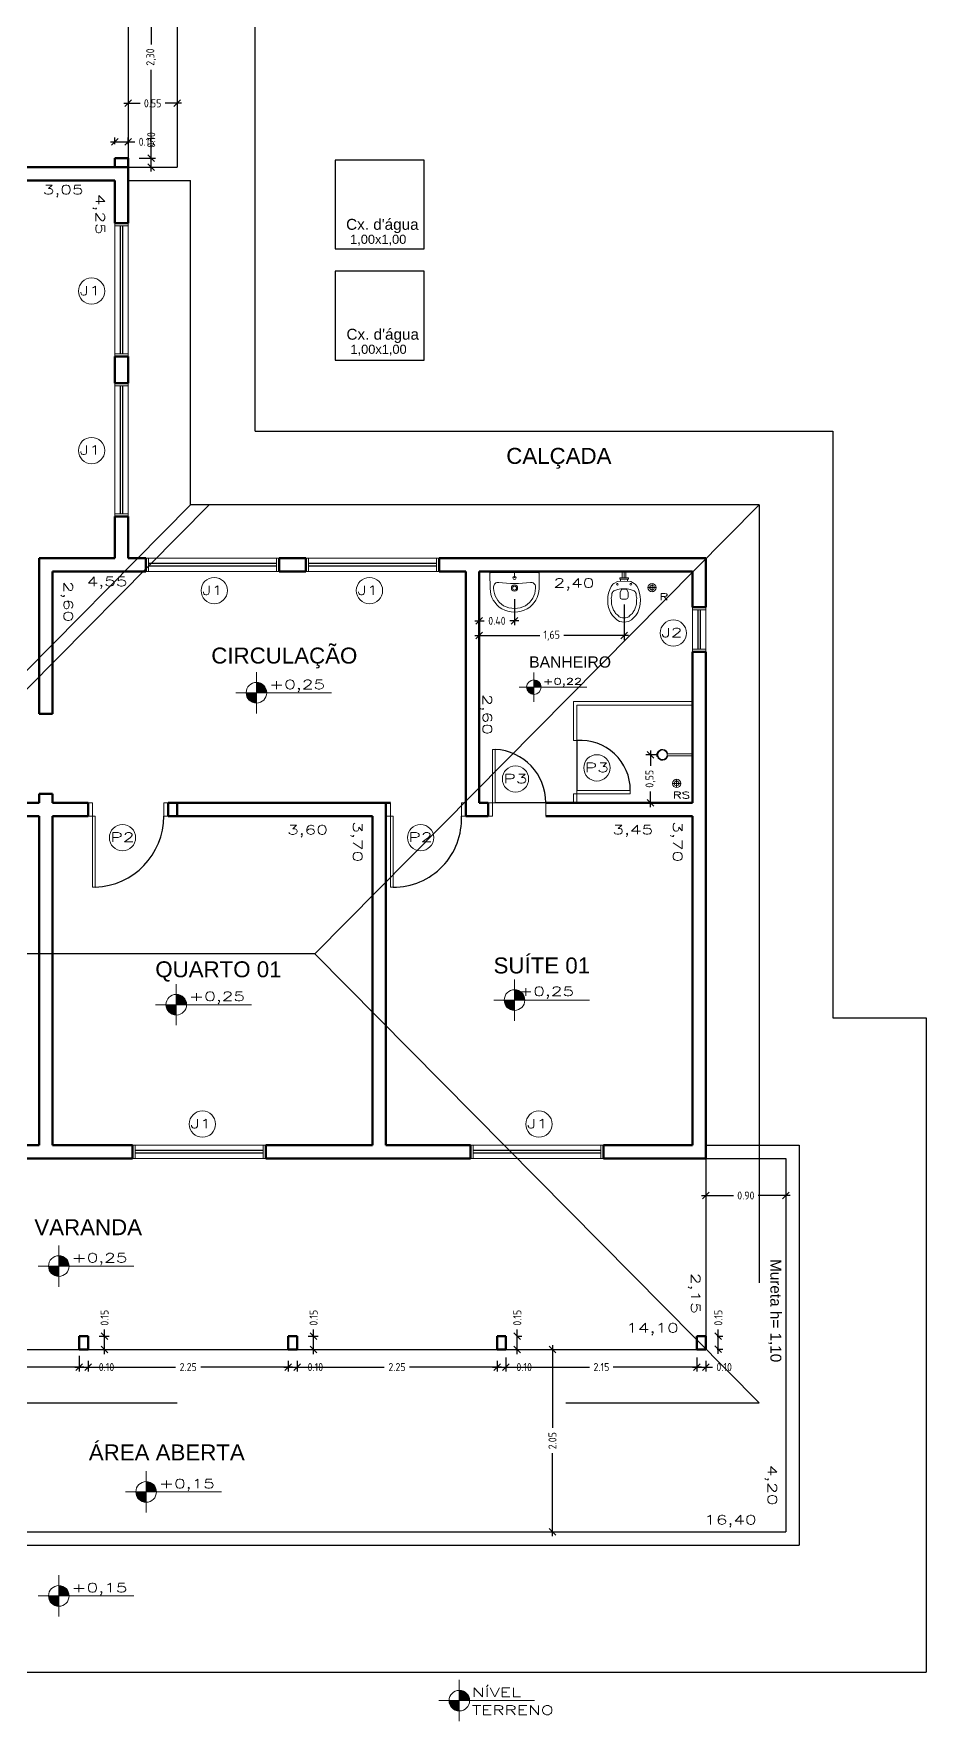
# Model space of a CAD drawing. Extents: x 200.4 to 267.3, y 143.9 to 174.2.
# Drawn here: x 209.99 to 220.03, y 143.9 to 162.88 of the extents above; entities that cross this region are included whole.
import ezdxf

# ---------------------------------------------------------------- set-up
doc = ezdxf.new("R2010")
doc.units = 0
doc.header["$LTSCALE"] = 35
doc.linetypes.add('HIDDEN', pattern=[0.375, 0.25, -0.125])
doc.layers.get('0').update_dxf_attribs({"linetype": 'CONTINUOUS'})
doc.layers.get('Defpoints').update_dxf_attribs({"linetype": 'CONTINUOUS', "lineweight": 5})
for name, color, linetype in [('01', 1, 'CONTINUOUS'), ('AF-Conexões_detalhe', 9, 'CONTINUOUS'), ('ALVENARIA', 6, 'CONTINUOUS'), ('ALVNARIA', 3, 'HIDDEN'), ('PENA3', 4, 'CONTINUOUS')]:
    doc.layers.add(name, color=color, linetype=linetype)
for name, color, linetype, lineweight in [('COTAS', 1, 'CONTINUOUS', 5), ('ESQUADRIAS', 2, 'CONTINUOUS', 18), ('PAREDE', 5, 'CONTINUOUS', 50), ('TEXTO', 2, 'CONTINUOUS', 13)]:
    doc.layers.add(name, color=color, linetype=linetype, lineweight=lineweight)
doc.styles.add('ARQ_COTAS_50', font='romans.shx', dxfattribs={"width": 1.5})
doc.styles.get("Standard").update_dxf_attribs({"font": 'ISOCP'})
doc.dimstyles.new('LAOUTP-50', dxfattribs={"dimscale": 0.5, "dimtxt": 0.18, "dimasz": 0.15, "dimexe": 0.1, "dimexo": 0.25, "dimgap": 0.09, "dimtad": 0, "dimzin": 0, "dimdsep": 46, "dimlunit": 6, "dimtxsty": 'Standard', "dimsah": 1, "dimcen": 0.15, "dimdle": 0.1, "dimclrd": 1, "dimclre": 1, "dimclrt": 2, "dimaunit": 1, "dimadec": 0, "dimazin": 0, "dimtfac": 1, "dimtmove": 0, "dimatfit": 3, "dimfxl": 1, "dimtolj": 1, "dimtzin": 0, "dimarcsym": 0})

# ---------------------------------------------------------------- blocks, each defined once
blk = doc.blocks.new('_Oblique')
at = {"layer": 'COTAS', "color": 0, "lineweight": -2}
blk.add_line((-0.5, -0.5), (0.5, 0.5), dxfattribs=at)
blk = doc.blocks.new('*D151')
at = {"color": 1, "linetype": 'ByBlock'}
for p, q in [((215.396, 156.523), (215.396, 156.23)), ((214.949, 156.28), (215.054, 156.28)), ((214.999, 156.33), (214.999, 156.23)), ((215.446, 156.28), (215.342, 156.28))]:
    blk.add_line(p, q, dxfattribs=at)
at = {"layer": 'Defpoints', "color": 0, "linetype": 'ByBlock'}
for p in [(215.396, 156.648), (214.999, 156.455), (214.999, 156.28)]:
    blk.add_point(p, dxfattribs=at)
at = {"color": 1, "linetype": 'ByBlock', "xscale": 0.075, "yscale": 0.075, "zscale": 0.075, "rotation": 180}
blk.add_blockref('_Oblique', (214.999, 156.28), dxfattribs=at)
at = {"color": 1, "linetype": 'ByBlock', "xscale": 0.075, "yscale": 0.075, "zscale": 0.075}
blk.add_blockref('_Oblique', (215.396, 156.28), dxfattribs=at)
at = {"color": 2, "linetype": 'ByBlock', "insert": (215.198, 156.28), "char_height": 0.09, "attachment_point": 5}
blk.add_mtext('\\A1;0.40', dxfattribs=at)
blk = doc.blocks.new('*D152')
at = {"color": 1, "linetype": 'ByBlock'}
for p, q in [((216.629, 156.463), (216.629, 156.063)), ((214.949, 156.113), (215.679, 156.113)), ((214.999, 156.211), (214.999, 156.063)), ((216.679, 156.113), (215.949, 156.113))]:
    blk.add_line(p, q, dxfattribs=at)
at = {"layer": 'Defpoints', "color": 0, "linetype": 'ByBlock'}
for p in [(216.629, 156.588), (214.999, 156.336), (214.999, 156.113)]:
    blk.add_point(p, dxfattribs=at)
at = {"color": 1, "linetype": 'ByBlock', "xscale": 0.075, "yscale": 0.075, "zscale": 0.075, "rotation": 180}
blk.add_blockref('_Oblique', (214.999, 156.113), dxfattribs=at)
at = {"color": 1, "linetype": 'ByBlock', "xscale": 0.075, "yscale": 0.075, "zscale": 0.075}
blk.add_blockref('_Oblique', (216.629, 156.113), dxfattribs=at)
at = {"color": 2, "linetype": 'ByBlock', "insert": (215.814, 156.113), "char_height": 0.09, "attachment_point": 5}
blk.add_mtext('\\A1;1,65', dxfattribs=at)
blk = doc.blocks.new('*D153')
at = {"color": 1, "linetype": 'ByBlock'}
for p, q in [((216.99, 154.773), (216.875, 154.773)), ((216.925, 154.823), (216.925, 154.647)), ((216.925, 154.183), (216.925, 154.36)), ((216.875, 154.233), (216.875, 154.233))]:
    blk.add_line(p, q, dxfattribs=at)
at = {"layer": 'Defpoints', "color": 0, "linetype": 'ByBlock'}
for p in [(217.115, 154.773), (216.925, 154.233), (217, 154.233)]:
    blk.add_point(p, dxfattribs=at)
at = {"color": 1, "linetype": 'ByBlock', "xscale": 0.075, "yscale": 0.075, "zscale": 0.075}
for p, rotation in [((216.925, 154.773), 90), ((216.925, 154.233), 270)]:
    blk.add_blockref('_Oblique', p, dxfattribs=dict(at, rotation=rotation))
at = {"color": 2, "linetype": 'ByBlock', "insert": (216.925, 154.503), "char_height": 0.09, "attachment_point": 5, "rotation": 90}
blk.add_mtext('\\A1;0,55', dxfattribs=at)
blk = doc.blocks.new('*D155')
at = {"color": 1, "linetype": 'ByBlock'}
for p, q in [((217.549, 150.108), (217.549, 149.766)), ((218.449, 150.108), (218.449, 149.766)), ((217.499, 149.816), (217.859, 149.816)), ((218.499, 149.816), (218.139, 149.816))]:
    blk.add_line(p, q, dxfattribs=at)
at = {"layer": 'Defpoints', "color": 0, "linetype": 'ByBlock'}
for p in [(217.549, 150.233), (218.449, 150.233), (218.449, 149.816)]:
    blk.add_point(p, dxfattribs=at)
at = {"color": 1, "linetype": 'ByBlock', "xscale": 0.075, "yscale": 0.075, "zscale": 0.075, "rotation": 180}
blk.add_blockref('_Oblique', (217.549, 149.816), dxfattribs=at)
at = {"color": 1, "linetype": 'ByBlock', "xscale": 0.075, "yscale": 0.075, "zscale": 0.075}
blk.add_blockref('_Oblique', (218.449, 149.816), dxfattribs=at)
at = {"color": 2, "linetype": 'ByBlock', "insert": (217.999, 149.816), "char_height": 0.09, "attachment_point": 5}
blk.add_mtext('\\A1;0.90', dxfattribs=at)
blk = doc.blocks.new('*D168')
at = {"color": 1, "linetype": 'ByBlock'}
for p, q in [((210.849, 161.668), (211.049, 161.668)), ((210.899, 161.643), (210.899, 161.718)), ((211.049, 161.643), (211.049, 161.718)), ((211.049, 161.668), (211.124, 161.668))]:
    blk.add_line(p, q, dxfattribs=at)
at = {"layer": 'Defpoints', "color": 0, "linetype": 'ByBlock'}
for p in [(211.049, 161.668), (210.899, 161.518), (211.049, 161.518)]:
    blk.add_point(p, dxfattribs=at)
at = {"color": 1, "linetype": 'ByBlock', "xscale": 0.075, "yscale": 0.075, "zscale": 0.075, "rotation": 180}
blk.add_blockref('_Oblique', (210.899, 161.668), dxfattribs=at)
at = {"color": 1, "linetype": 'ByBlock', "xscale": 0.075, "yscale": 0.075, "zscale": 0.075}
blk.add_blockref('_Oblique', (211.049, 161.668), dxfattribs=at)
at = {"color": 2, "linetype": 'ByBlock', "insert": (211.256, 161.668), "char_height": 0.09, "attachment_point": 5}
blk.add_mtext('\\A1;0.15', dxfattribs=at)
blk = doc.blocks.new('*D170')
at = {"color": 1, "linetype": 'ByBlock'}
for p, q in [((211.308, 163.808), (211.308, 162.764)), ((211.183, 163.758), (211.258, 163.758)), ((211.308, 161.433), (211.308, 162.478)), ((211.183, 161.483), (211.258, 161.483))]:
    blk.add_line(p, q, dxfattribs=at)
at = {"layer": 'Defpoints', "color": 0, "linetype": 'ByBlock'}
for p in [(211.308, 163.758), (211.308, 161.483), (211.308, 161.483)]:
    blk.add_point(p, dxfattribs=at)
at = {"color": 1, "linetype": 'ByBlock', "xscale": 0.075, "yscale": 0.075, "zscale": 0.075}
for p, rotation in [((211.308, 163.758), 90), ((211.308, 161.483), 270)]:
    blk.add_blockref('_Oblique', p, dxfattribs=dict(at, rotation=rotation))
at = {"color": 2, "linetype": 'ByBlock', "insert": (211.308, 162.621), "char_height": 0.09, "attachment_point": 5, "rotation": 90}
blk.add_mtext('\\A1;2,30', dxfattribs=at)
blk = doc.blocks.new('*D172')
at = {"color": 1, "linetype": 'ByBlock'}
for p, q in [((211.308, 161.483), (211.308, 161.558)), ((211.174, 161.483), (211.358, 161.483)), ((211.174, 161.383), (211.358, 161.383)), ((211.308, 161.333), (211.308, 161.483))]:
    blk.add_line(p, q, dxfattribs=at)
at = {"layer": 'Defpoints', "color": 0, "linetype": 'ByBlock'}
for p in [(211.049, 161.483), (211.049, 161.383), (211.308, 161.483)]:
    blk.add_point(p, dxfattribs=at)
at = {"color": 1, "linetype": 'ByBlock', "xscale": 0.075, "yscale": 0.075, "zscale": 0.075}
for p, rotation in [((211.308, 161.483), 90), ((211.308, 161.383), 270)]:
    blk.add_blockref('_Oblique', p, dxfattribs=dict(at, rotation=rotation))
at = {"color": 2, "linetype": 'ByBlock', "insert": (211.308, 161.689), "char_height": 0.09, "attachment_point": 5, "rotation": 90}
blk.add_mtext('\\A1;0.10', dxfattribs=at)
blk = doc.blocks.new('*D173')
at = {"color": 1, "linetype": 'ByBlock'}
for p, q in [((210.999, 162.101), (211.183, 162.101)), ((211.049, 162.226), (211.049, 162.151)), ((211.649, 162.101), (211.465, 162.101)), ((211.599, 162.226), (211.599, 162.151))]:
    blk.add_line(p, q, dxfattribs=at)
at = {"layer": 'Defpoints', "color": 0, "linetype": 'ByBlock'}
for p in [(211.049, 162.101), (211.599, 162.101), (211.599, 162.101)]:
    blk.add_point(p, dxfattribs=at)
at = {"color": 1, "linetype": 'ByBlock', "xscale": 0.075, "yscale": 0.075, "zscale": 0.075, "rotation": 180}
blk.add_blockref('_Oblique', (211.049, 162.101), dxfattribs=at)
at = {"color": 1, "linetype": 'ByBlock', "xscale": 0.075, "yscale": 0.075, "zscale": 0.075}
blk.add_blockref('_Oblique', (211.599, 162.101), dxfattribs=at)
at = {"color": 2, "linetype": 'ByBlock', "insert": (211.324, 162.101), "char_height": 0.09, "attachment_point": 5}
blk.add_mtext('\\A1;0.55', dxfattribs=at)
blk = doc.blocks.new('*D184')
at = {"color": 1, "linetype": 'ByBlock'}
for p, q in [((215.698, 148.083), (215.773, 148.083)), ((215.823, 148.133), (215.823, 147.201)), ((215.823, 145.983), (215.823, 146.916)), ((215.698, 146.033), (215.773, 146.033))]:
    blk.add_line(p, q, dxfattribs=at)
at = {"layer": 'Defpoints', "color": 0, "linetype": 'ByBlock'}
for p in [(215.823, 148.083), (215.823, 146.033), (215.823, 146.033)]:
    blk.add_point(p, dxfattribs=at)
at = {"color": 1, "linetype": 'ByBlock', "xscale": 0.075, "yscale": 0.075, "zscale": 0.075}
for p, rotation in [((215.823, 148.083), 90), ((215.823, 146.033), 270)]:
    blk.add_blockref('_Oblique', p, dxfattribs=dict(at, rotation=rotation))
at = {"color": 2, "linetype": 'ByBlock', "insert": (215.823, 147.058), "char_height": 0.09, "attachment_point": 5, "rotation": 90}
blk.add_mtext('\\A1;2.05', dxfattribs=at)
blk = doc.blocks.new('*D185')
at = {"color": 1, "linetype": 'ByBlock'}
for p, q in [((217.399, 147.886), (217.549, 147.886)), ((217.449, 147.958), (217.449, 147.836)), ((217.549, 147.958), (217.549, 147.836)), ((217.549, 147.886), (217.624, 147.886))]:
    blk.add_line(p, q, dxfattribs=at)
at = {"layer": 'Defpoints', "color": 0, "linetype": 'ByBlock'}
for p in [(217.449, 148.083), (217.549, 148.083), (217.549, 147.886)]:
    blk.add_point(p, dxfattribs=at)
at = {"color": 1, "linetype": 'ByBlock', "xscale": 0.075, "yscale": 0.075, "zscale": 0.075, "rotation": 180}
blk.add_blockref('_Oblique', (217.449, 147.886), dxfattribs=at)
at = {"color": 1, "linetype": 'ByBlock', "xscale": 0.075, "yscale": 0.075, "zscale": 0.075}
blk.add_blockref('_Oblique', (217.549, 147.886), dxfattribs=at)
at = {"color": 2, "linetype": 'ByBlock', "insert": (217.755, 147.886), "char_height": 0.09, "attachment_point": 5}
blk.add_mtext('\\A1;0.10', dxfattribs=at)
blk = doc.blocks.new('*D186')
at = {"color": 1, "linetype": 'ByBlock'}
for p, q in [((217.689, 148.233), (217.689, 148.308)), ((217.677, 148.233), (217.739, 148.233)), ((217.677, 148.086), (217.739, 148.086)), ((217.689, 148.036), (217.689, 148.233))]:
    blk.add_line(p, q, dxfattribs=at)
at = {"layer": 'Defpoints', "color": 0, "linetype": 'ByBlock'}
for p in [(217.552, 148.233), (217.552, 148.086), (217.689, 148.233)]:
    blk.add_point(p, dxfattribs=at)
at = {"color": 1, "linetype": 'ByBlock', "xscale": 0.075, "yscale": 0.075, "zscale": 0.075}
for p, rotation in [((217.689, 148.233), 90), ((217.689, 148.086), 270)]:
    blk.add_blockref('_Oblique', p, dxfattribs=dict(at, rotation=rotation))
at = {"color": 2, "linetype": 'ByBlock', "insert": (217.689, 148.441), "char_height": 0.09, "attachment_point": 5, "rotation": 90}
blk.add_mtext('\\A1;0.15', dxfattribs=at)
blk = doc.blocks.new('*D187')
at = {"color": 1, "linetype": 'ByBlock'}
for p, q in [((215.149, 147.886), (215.299, 147.886)), ((215.199, 147.958), (215.199, 147.836)), ((215.299, 147.958), (215.299, 147.836)), ((215.299, 147.886), (215.374, 147.886))]:
    blk.add_line(p, q, dxfattribs=at)
at = {"layer": 'Defpoints', "color": 0, "linetype": 'ByBlock'}
for p in [(215.199, 148.083), (215.299, 148.083), (215.299, 147.886)]:
    blk.add_point(p, dxfattribs=at)
at = {"color": 1, "linetype": 'ByBlock', "xscale": 0.075, "yscale": 0.075, "zscale": 0.075, "rotation": 180}
blk.add_blockref('_Oblique', (215.199, 147.886), dxfattribs=at)
at = {"color": 1, "linetype": 'ByBlock', "xscale": 0.075, "yscale": 0.075, "zscale": 0.075}
blk.add_blockref('_Oblique', (215.299, 147.886), dxfattribs=at)
at = {"color": 2, "linetype": 'ByBlock', "insert": (215.505, 147.886), "char_height": 0.09, "attachment_point": 5}
blk.add_mtext('\\A1;0.10', dxfattribs=at)
blk = doc.blocks.new('*D188')
at = {"color": 1, "linetype": 'ByBlock'}
for p, q in [((212.899, 147.886), (213.931, 147.886)), ((212.949, 147.958), (212.949, 147.836)), ((215.249, 147.886), (214.216, 147.886)), ((215.199, 147.958), (215.199, 147.836))]:
    blk.add_line(p, q, dxfattribs=at)
at = {"layer": 'Defpoints', "color": 0, "linetype": 'ByBlock'}
for p in [(212.949, 148.083), (215.199, 148.083), (212.949, 147.886)]:
    blk.add_point(p, dxfattribs=at)
at = {"color": 1, "linetype": 'ByBlock', "xscale": 0.075, "yscale": 0.075, "zscale": 0.075, "rotation": 180}
blk.add_blockref('_Oblique', (212.949, 147.886), dxfattribs=at)
at = {"color": 1, "linetype": 'ByBlock', "xscale": 0.075, "yscale": 0.075, "zscale": 0.075}
blk.add_blockref('_Oblique', (215.199, 147.886), dxfattribs=at)
at = {"color": 2, "linetype": 'ByBlock', "insert": (214.074, 147.886), "char_height": 0.09, "attachment_point": 5}
blk.add_mtext('\\A1;2.25', dxfattribs=at)
blk = doc.blocks.new('*D189')
at = {"color": 1, "linetype": 'ByBlock'}
for p, q in [((212.799, 147.886), (212.949, 147.886)), ((212.849, 147.958), (212.849, 147.836)), ((212.949, 147.958), (212.949, 147.836)), ((212.949, 147.886), (213.024, 147.886))]:
    blk.add_line(p, q, dxfattribs=at)
at = {"layer": 'Defpoints', "color": 0, "linetype": 'ByBlock'}
for p in [(212.849, 148.083), (212.949, 148.083), (212.949, 147.886)]:
    blk.add_point(p, dxfattribs=at)
at = {"color": 1, "linetype": 'ByBlock', "xscale": 0.075, "yscale": 0.075, "zscale": 0.075, "rotation": 180}
blk.add_blockref('_Oblique', (212.849, 147.886), dxfattribs=at)
at = {"color": 1, "linetype": 'ByBlock', "xscale": 0.075, "yscale": 0.075, "zscale": 0.075}
blk.add_blockref('_Oblique', (212.949, 147.886), dxfattribs=at)
at = {"color": 2, "linetype": 'ByBlock', "insert": (213.155, 147.886), "char_height": 0.09, "attachment_point": 5}
blk.add_mtext('\\A1;0.10', dxfattribs=at)
blk = doc.blocks.new('*D190')
at = {"color": 1, "linetype": 'ByBlock'}
for p, q in [((213.135, 148.233), (213.135, 148.308)), ((213.074, 148.233), (213.185, 148.233)), ((213.074, 148.083), (213.185, 148.083)), ((213.135, 148.033), (213.135, 148.233))]:
    blk.add_line(p, q, dxfattribs=at)
at = {"layer": 'Defpoints', "color": 0, "linetype": 'ByBlock'}
for p in [(212.949, 148.233), (212.949, 148.083), (213.135, 148.233)]:
    blk.add_point(p, dxfattribs=at)
at = {"color": 1, "linetype": 'ByBlock', "xscale": 0.075, "yscale": 0.075, "zscale": 0.075}
for p, rotation in [((213.135, 148.233), 90), ((213.135, 148.083), 270)]:
    blk.add_blockref('_Oblique', p, dxfattribs=dict(at, rotation=rotation))
at = {"color": 2, "linetype": 'ByBlock', "insert": (213.135, 148.441), "char_height": 0.09, "attachment_point": 5, "rotation": 90}
blk.add_mtext('\\A1;0.15', dxfattribs=at)
blk = doc.blocks.new('*D191')
at = {"color": 1, "linetype": 'ByBlock'}
for p, q in [((210.783, 148.233), (210.783, 148.308)), ((210.724, 148.233), (210.833, 148.233)), ((210.724, 148.083), (210.833, 148.083)), ((210.783, 148.033), (210.783, 148.233))]:
    blk.add_line(p, q, dxfattribs=at)
at = {"layer": 'Defpoints', "color": 0, "linetype": 'ByBlock'}
for p in [(210.599, 148.233), (210.599, 148.083), (210.783, 148.233)]:
    blk.add_point(p, dxfattribs=at)
at = {"color": 1, "linetype": 'ByBlock', "xscale": 0.075, "yscale": 0.075, "zscale": 0.075}
for p, rotation in [((210.783, 148.233), 90), ((210.783, 148.083), 270)]:
    blk.add_blockref('_Oblique', p, dxfattribs=dict(at, rotation=rotation))
at = {"color": 2, "linetype": 'ByBlock', "insert": (210.783, 148.441), "char_height": 0.09, "attachment_point": 5, "rotation": 90}
blk.add_mtext('\\A1;0.15', dxfattribs=at)
blk = doc.blocks.new('*D192')
at = {"color": 1, "linetype": 'ByBlock'}
for p, q in [((210.449, 147.886), (210.599, 147.886)), ((210.499, 147.958), (210.499, 147.836)), ((210.599, 147.958), (210.599, 147.836)), ((210.599, 147.886), (210.674, 147.886))]:
    blk.add_line(p, q, dxfattribs=at)
at = {"layer": 'Defpoints', "color": 0, "linetype": 'ByBlock'}
for p in [(210.499, 148.083), (210.599, 148.083), (210.599, 147.886)]:
    blk.add_point(p, dxfattribs=at)
at = {"color": 1, "linetype": 'ByBlock', "xscale": 0.075, "yscale": 0.075, "zscale": 0.075, "rotation": 180}
blk.add_blockref('_Oblique', (210.499, 147.886), dxfattribs=at)
at = {"color": 1, "linetype": 'ByBlock', "xscale": 0.075, "yscale": 0.075, "zscale": 0.075}
blk.add_blockref('_Oblique', (210.599, 147.886), dxfattribs=at)
at = {"color": 2, "linetype": 'ByBlock', "insert": (210.805, 147.886), "char_height": 0.09, "attachment_point": 5}
blk.add_mtext('\\A1;0.10', dxfattribs=at)
blk = doc.blocks.new('*D193')
at = {"color": 1, "linetype": 'ByBlock'}
for p, q in [((208.199, 147.886), (209.231, 147.886)), ((208.249, 147.995), (208.249, 147.936)), ((210.549, 147.886), (209.516, 147.886)), ((210.499, 148.011), (210.499, 147.936))]:
    blk.add_line(p, q, dxfattribs=at)
at = {"layer": 'Defpoints', "color": 0, "linetype": 'ByBlock'}
for p in [(208.249, 147.87), (210.499, 147.886), (210.499, 147.886)]:
    blk.add_point(p, dxfattribs=at)
at = {"color": 1, "linetype": 'ByBlock', "xscale": 0.075, "yscale": 0.075, "zscale": 0.075, "rotation": 180}
blk.add_blockref('_Oblique', (208.249, 147.886), dxfattribs=at)
at = {"color": 1, "linetype": 'ByBlock', "xscale": 0.075, "yscale": 0.075, "zscale": 0.075}
blk.add_blockref('_Oblique', (210.499, 147.886), dxfattribs=at)
at = {"color": 2, "linetype": 'ByBlock', "insert": (209.374, 147.886), "char_height": 0.09, "attachment_point": 5}
blk.add_mtext('\\A1;2.25', dxfattribs=at)
blk = doc.blocks.new('*D196')
at = {"color": 1, "linetype": 'ByBlock'}
for p, q in [((210.549, 147.886), (211.581, 147.886)), ((210.599, 147.958), (210.599, 147.836)), ((212.899, 147.886), (211.866, 147.886)), ((212.849, 147.958), (212.849, 147.836))]:
    blk.add_line(p, q, dxfattribs=at)
at = {"layer": 'Defpoints', "color": 0, "linetype": 'ByBlock'}
for p in [(210.599, 148.083), (212.849, 148.083), (210.599, 147.886)]:
    blk.add_point(p, dxfattribs=at)
at = {"color": 1, "linetype": 'ByBlock', "xscale": 0.075, "yscale": 0.075, "zscale": 0.075, "rotation": 180}
blk.add_blockref('_Oblique', (210.599, 147.886), dxfattribs=at)
at = {"color": 1, "linetype": 'ByBlock', "xscale": 0.075, "yscale": 0.075, "zscale": 0.075}
blk.add_blockref('_Oblique', (212.849, 147.886), dxfattribs=at)
at = {"color": 2, "linetype": 'ByBlock', "insert": (211.724, 147.886), "char_height": 0.09, "attachment_point": 5}
blk.add_mtext('\\A1;2.25', dxfattribs=at)
blk = doc.blocks.new('*D203')
at = {"color": 1, "linetype": 'ByBlock'}
for p, q in [((215.249, 147.886), (216.24, 147.886)), ((215.299, 147.995), (215.299, 147.936)), ((217.499, 147.886), (216.507, 147.886)), ((217.449, 147.995), (217.449, 147.936))]:
    blk.add_line(p, q, dxfattribs=at)
at = {"layer": 'Defpoints', "color": 0, "linetype": 'ByBlock'}
for p in [(215.299, 147.87), (217.449, 147.886), (217.449, 147.87)]:
    blk.add_point(p, dxfattribs=at)
at = {"color": 1, "linetype": 'ByBlock', "xscale": 0.075, "yscale": 0.075, "zscale": 0.075, "rotation": 180}
blk.add_blockref('_Oblique', (215.299, 147.886), dxfattribs=at)
at = {"color": 1, "linetype": 'ByBlock', "xscale": 0.075, "yscale": 0.075, "zscale": 0.075}
blk.add_blockref('_Oblique', (217.449, 147.886), dxfattribs=at)
at = {"color": 2, "linetype": 'ByBlock', "insert": (216.374, 147.886), "char_height": 0.09, "attachment_point": 5}
blk.add_mtext('\\A1;2.15', dxfattribs=at)
blk = doc.blocks.new('*D204')
at = {"color": 1, "linetype": 'ByBlock'}
for p, q in [((215.427, 148.233), (215.427, 148.308)), ((215.424, 148.233), (215.477, 148.233)), ((215.424, 148.083), (215.477, 148.083)), ((215.427, 148.033), (215.427, 148.233))]:
    blk.add_line(p, q, dxfattribs=at)
at = {"layer": 'Defpoints', "color": 0, "linetype": 'ByBlock'}
for p in [(215.299, 148.233), (215.299, 148.083), (215.427, 148.233)]:
    blk.add_point(p, dxfattribs=at)
at = {"color": 1, "linetype": 'ByBlock', "xscale": 0.075, "yscale": 0.075, "zscale": 0.075}
for p, rotation in [((215.427, 148.233), 90), ((215.427, 148.083), 270)]:
    blk.add_blockref('_Oblique', p, dxfattribs=dict(at, rotation=rotation))
at = {"color": 2, "linetype": 'ByBlock', "insert": (215.427, 148.441), "char_height": 0.09, "attachment_point": 5, "rotation": 90}
blk.add_mtext('\\A1;0.15', dxfattribs=at)

msp = doc.modelspace()

# ---------------------------------------------------------------- hatches: boundary and pattern name
at = {"layer": 'TEXTO', "lineweight": -2}
h = msp.add_hatch(color=256, dxfattribs=at)
h.paths.add_polyline_path([(212.492, 155.587), (212.492, 155.471), (212.608, 155.471, 0.414214)])
h.paths.add_polyline_path([(212.492, 155.471), (212.376, 155.471, 0.414214), (212.492, 155.355)])
h = msp.add_hatch(color=256, dxfattribs=at)
h.paths.add_polyline_path([(215.614, 155.615), (215.614, 155.534), (215.695, 155.534, 0.414214)])
h.paths.add_polyline_path([(215.614, 155.534), (215.532, 155.534, 0.414214), (215.614, 155.452)])
h = msp.add_hatch(color=256, dxfattribs=at)
h.paths.add_polyline_path([(211.59, 152.078), (211.59, 151.962), (211.706, 151.962, 0.414214)])
h.paths.add_polyline_path([(211.59, 151.962), (211.474, 151.962, 0.414214), (211.59, 151.846)])
h = msp.add_hatch(color=256, dxfattribs=at)
h.paths.add_polyline_path([(215.396, 152.13), (215.396, 152.014), (215.512, 152.014, 0.414214)])
h.paths.add_polyline_path([(215.396, 152.014), (215.28, 152.014, 0.414214), (215.396, 151.898)])
h = msp.add_hatch(color=256, dxfattribs=at)
h.paths.add_polyline_path([(210.268, 149.138), (210.268, 149.022), (210.384, 149.022, 0.414214)])
h.paths.add_polyline_path([(210.268, 149.022), (210.152, 149.022, 0.414214), (210.268, 148.906)])
h = msp.add_hatch(color=256, dxfattribs=at)
h.paths.add_polyline_path([(211.251, 146.598), (211.251, 146.482), (211.368, 146.482, 0.414214)])
h.paths.add_polyline_path([(211.251, 146.482), (211.135, 146.482, 0.414214), (211.251, 146.366)])
h = msp.add_hatch(color=256, dxfattribs=at)
h.paths.add_polyline_path([(210.268, 145.428), (210.268, 145.312), (210.384, 145.312, 0.414214)])
h.paths.add_polyline_path([(210.268, 145.312), (210.152, 145.312, 0.414214), (210.268, 145.195)])
h = msp.add_hatch(color=256, dxfattribs=at)
h.paths.add_polyline_path([(214.775, 144.251), (214.775, 144.134), (214.891, 144.134, 0.414214)])
h.paths.add_polyline_path([(214.775, 144.134), (214.659, 144.134, 0.414214), (214.775, 144.018)])

# ---------------------------------------------------------------- linework, layer by layer
at = {"layer": '01'}
for p, q in [((210.959, 160.723), (210.959, 159.283)), ((210.989, 159.283), (210.989, 160.723)), ((210.959, 158.923), (210.959, 157.483)), ((210.989, 157.483), (210.989, 158.923)), ((212.719, 156.923), (211.279, 156.923)), ((212.719, 156.893), (211.279, 156.893)), ((214.519, 156.923), (213.079, 156.923)), ((214.519, 156.893), (213.079, 156.893)), ((216.099, 154.933), (216.099, 154.373)), ((215.749, 154.233), (215.179, 154.233)), ((212.569, 150.323), (211.129, 150.323)), ((212.569, 150.293), (211.129, 150.293)), ((216.369, 150.323), (214.929, 150.323)), ((216.369, 150.293), (214.929, 150.293))]:
    msp.add_line(p, q, dxfattribs=at)
for centre, radius, start, end in [((216.139, 154.375), 0.56, 359.8536, 94.0962), ((215.149, 154.234), 0.6, 359.9283, 87.1341), ((210.649, 154.083), 0.8, 272.1491, 0.0403), ((214.03, 154.053), 0.77, 270, 2.2446)]:
    msp.add_arc(centre, radius, start, end, dxfattribs=at)
at = {"layer": 'AF-Conexões_detalhe'}
for p, q in [((212.479, 158.413), (212.479, 172.663)), ((212.479, 158.413), (218.979, 158.413)), ((218.979, 158.413), (218.979, 151.813)), ((211.749, 157.583), (207.294, 153.083)), ((211.96, 157.583), (207.4, 152.978)), ((218.979, 151.813), (220.029, 151.813)), ((220.029, 151.813), (220.029, 144.453)), ((200.469, 144.453), (220.029, 144.453))]:
    msp.add_line(p, q, dxfattribs=at)
at = {"layer": 'ALVENARIA', "color": 6}
for p, q in [((211.599, 171.083), (211.599, 161.383)), ((217.549, 150.383), (218.599, 150.383)), ((218.599, 150.383), (218.599, 145.883)), ((217.549, 150.233), (218.449, 150.233)), ((218.449, 150.233), (218.449, 146.033)), ((205.549, 146.033), (218.449, 146.033)), ((205.549, 145.883), (218.599, 145.883))]:
    msp.add_line(p, q, dxfattribs=at)
at = {"layer": 'ALVENARIA'}
for p, q in [((211.049, 161.383), (211.599, 161.383)), ((211.049, 161.233), (211.749, 161.233))]:
    msp.add_line(p, q, dxfattribs=at)
at = {"layer": 'ALVNARIA', "linetype": 'HIDDEN'}
for p, q in [((211.749, 171.833), (211.749, 161.233)), ((213.379, 161.463), (213.379, 160.463)), ((214.379, 161.463), (213.379, 161.463)), ((214.379, 160.463), (214.379, 161.463)), ((211.749, 157.583), (211.749, 161.233)), ((213.379, 160.463), (214.379, 160.463)), ((214.379, 160.213), (213.379, 160.213)), ((213.379, 160.213), (213.379, 159.213)), ((214.379, 159.213), (214.379, 160.213)), ((213.379, 159.213), (214.379, 159.213)), ((218.149, 157.583), (211.749, 157.583)), ((218.149, 157.583), (213.149, 152.533)), ((218.149, 157.583), (218.149, 147.483)), ((217.459, 156.403), (217.459, 155.963)), ((217.489, 155.963), (217.489, 156.403)), ((213.149, 152.533), (207.849, 152.533)), ((213.149, 152.533), (218.149, 147.483)), ((202.849, 147.483), (218.149, 147.483))]:
    msp.add_line(p, q, dxfattribs=at)
at = {"layer": 'ESQUADRIAS'}
for p, q in [((210.899, 160.753), (210.899, 159.253)), ((211.049, 160.723), (210.899, 160.723)), ((211.049, 159.253), (211.049, 160.753)), ((211.049, 159.283), (210.899, 159.283)), ((210.899, 158.953), (210.899, 157.453)), ((211.049, 158.923), (210.899, 158.923)), ((211.049, 157.453), (211.049, 158.953)), ((211.049, 157.483), (210.899, 157.483)), ((212.749, 156.983), (211.249, 156.983)), ((211.279, 156.983), (211.279, 156.833)), ((212.719, 156.833), (212.719, 156.983)), ((214.549, 156.983), (213.049, 156.983)), ((213.079, 156.983), (213.079, 156.833)), ((214.519, 156.833), (214.519, 156.983)), ((212.749, 156.833), (211.249, 156.833)), ((214.549, 156.833), (213.049, 156.833)), ((215.119, 156.814), (215.121, 156.645)), ((215.127, 156.822), (215.666, 156.822)), ((215.396, 156.762), (215.396, 156.822)), ((215.674, 156.814), (215.672, 156.645)), ((216.609, 156.763), (216.609, 156.833)), ((216.629, 156.763), (216.629, 156.833)), ((216.649, 156.763), (216.649, 156.833)), ((215.161, 156.663), (215.161, 156.646)), ((215.632, 156.663), (215.632, 156.646)), ((216.454, 156.592), (216.467, 156.632)), ((216.467, 156.632), (216.482, 156.665)), ((216.482, 156.665), (216.504, 156.692)), ((216.504, 156.692), (216.514, 156.701)), ((216.514, 156.701), (216.553, 156.722)), ((216.553, 156.722), (216.629, 156.727)), ((216.581, 156.763), (216.581, 156.748)), ((216.677, 156.763), (216.581, 156.763)), ((216.581, 156.748), (216.59, 156.748)), ((216.584, 156.602), (216.602, 156.635)), ((216.584, 156.602), (216.584, 156.545)), ((216.59, 156.748), (216.59, 156.725)), ((216.668, 156.748), (216.59, 156.748)), ((216.602, 156.635), (216.656, 156.635)), ((216.705, 156.722), (216.629, 156.727)), ((216.629, 156.727), (216.629, 156.727)), ((216.629, 156.727), (216.629, 156.727)), ((216.656, 156.635), (216.674, 156.602)), ((216.668, 156.725), (216.668, 156.748)), ((216.668, 156.748), (216.677, 156.748)), ((216.674, 156.602), (216.674, 156.545)), ((216.677, 156.748), (216.677, 156.763)), ((216.744, 156.701), (216.705, 156.722)), ((216.754, 156.692), (216.744, 156.701)), ((216.775, 156.665), (216.754, 156.692)), ((216.791, 156.632), (216.775, 156.665)), ((216.804, 156.592), (216.791, 156.632)), ((216.896, 156.653), (216.99, 156.653)), ((216.943, 156.699), (216.943, 156.606)), ((216.445, 156.516), (216.447, 156.553)), ((216.447, 156.469), (216.445, 156.516)), ((216.447, 156.553), (216.454, 156.592)), ((216.455, 156.429), (216.447, 156.469)), ((216.475, 156.375), (216.455, 156.429)), ((216.654, 156.525), (216.604, 156.525)), ((216.783, 156.375), (216.803, 156.429)), ((216.803, 156.429), (216.81, 156.469)), ((216.811, 156.553), (216.804, 156.592)), ((216.81, 156.469), (216.813, 156.516)), ((216.813, 156.516), (216.811, 156.553)), ((217.399, 156.433), (217.399, 155.933)), ((217.549, 155.933), (217.549, 156.433)), ((216.498, 156.338), (216.475, 156.375)), ((216.546, 156.29), (216.498, 156.338)), ((216.578, 156.272), (216.546, 156.29)), ((216.629, 156.263), (216.578, 156.272)), ((216.637, 156.313), (216.619, 156.313)), ((216.629, 156.263), (216.68, 156.272)), ((216.68, 156.272), (216.712, 156.29)), ((216.712, 156.29), (216.76, 156.338)), ((216.76, 156.338), (216.783, 156.375)), ((217.399, 156.403), (217.549, 156.403)), ((217.399, 155.963), (217.549, 155.963)), ((217.399, 155.373), (216.059, 155.373)), ((216.059, 155.373), (216.059, 154.933)), ((217.399, 155.333), (216.099, 155.333)), ((216.099, 155.333), (216.099, 154.933)), ((216.099, 154.933), (216.059, 154.933)), ((215.149, 154.833), (215.179, 154.833)), ((215.149, 154.233), (215.149, 154.833)), ((215.179, 154.833), (215.179, 154.233)), ((216.994, 154.773), (217, 154.773)), ((216.994, 154.773), (217, 154.773)), ((217.003, 154.791), (216.997, 154.793)), ((216.997, 154.753), (217.003, 154.755)), ((217.121, 154.783), (217.399, 154.783)), ((217.121, 154.763), (217.399, 154.763)), ((217.399, 154.783), (217.399, 154.763)), ((216.099, 154.333), (216.059, 154.333)), ((216.059, 154.333), (216.059, 154.233)), ((216.699, 154.373), (216.099, 154.373)), ((216.099, 154.373), (216.099, 154.333)), ((216.099, 154.333), (216.099, 154.233)), ((216.099, 154.333), (216.699, 154.333)), ((216.699, 154.333), (216.699, 154.373)), ((217.173, 154.451), (217.266, 154.451)), ((217.22, 154.497), (217.22, 154.404)), ((210.649, 154.233), (210.599, 154.233)), ((210.649, 154.233), (210.649, 154.083)), ((211.449, 154.233), (211.449, 154.083)), ((211.499, 154.233), (211.449, 154.233)), ((213.999, 154.233), (213.949, 154.233)), ((213.999, 154.083), (213.999, 154.233)), ((214.799, 154.083), (214.799, 154.233)), ((214.849, 154.233), (214.799, 154.233)), ((215.149, 154.233), (215.099, 154.233)), ((215.179, 154.233), (215.149, 154.233)), ((215.149, 154.233), (215.149, 154.083)), ((215.799, 154.233), (215.749, 154.233)), ((215.749, 154.233), (215.749, 154.083)), ((210.649, 154.083), (210.599, 154.083)), ((210.679, 154.083), (210.649, 154.083)), ((210.649, 154.083), (210.649, 153.283)), ((210.679, 153.283), (210.679, 154.083)), ((211.499, 154.083), (211.449, 154.083)), ((213.949, 154.083), (213.999, 154.083)), ((214.029, 154.083), (213.999, 154.083)), ((213.999, 154.083), (213.999, 153.283)), ((214.029, 153.283), (214.029, 154.083)), ((214.849, 154.083), (214.799, 154.083)), ((215.149, 154.083), (215.099, 154.083)), ((215.799, 154.083), (215.749, 154.083)), ((210.649, 153.283), (210.679, 153.283)), ((213.999, 153.283), (214.029, 153.283)), ((212.599, 150.383), (211.099, 150.383)), ((211.129, 150.383), (211.129, 150.233)), ((212.569, 150.233), (212.569, 150.383)), ((216.399, 150.383), (214.899, 150.383)), ((214.929, 150.383), (214.929, 150.233)), ((216.369, 150.233), (216.369, 150.383)), ((212.599, 150.233), (211.099, 150.233)), ((216.399, 150.233), (214.899, 150.233))]:
    msp.add_line(p, q, dxfattribs=at)
for points in [[(216.627, 156.641, -0.041285), (216.591, 156.64, -0.045356), (216.558, 156.633, -0.033191), (216.512, 156.616, -0.120175), (216.501, 156.608, -0.118011), (216.491, 156.587, -0.050668), (216.485, 156.533, -0.012742), (216.486, 156.493, -0.021668), (216.488, 156.469, -0.039787), (216.494, 156.442, -0.025573), (216.509, 156.401, -0.081205), (216.532, 156.364, -0.062644), (216.575, 156.326, -0.081597), (216.593, 156.317, -0.049616), (216.626, 156.312)], [(216.629, 156.641, 0.041285), (216.665, 156.64, 0.045356), (216.698, 156.633, 0.033191), (216.744, 156.616, 0.120175), (216.755, 156.608, 0.118011), (216.765, 156.587, 0.050668), (216.771, 156.533, 0.012742), (216.77, 156.493, 0.021668), (216.768, 156.469, 0.039787), (216.762, 156.442, 0.025573), (216.747, 156.401, 0.081205), (216.724, 156.364, 0.062644), (216.681, 156.326, 0.081597), (216.663, 156.317, 0.049616), (216.63, 156.312)]]:
    msp.add_lwpolyline(points, format="xyb", dxfattribs=at)
for centre, radius in [((215.396, 156.648), 0.035), ((215.396, 156.648), 0.0225), ((215.396, 156.762), 0.0175), ((216.553, 156.691), 0.0101), ((216.705, 156.691), 0.0101), ((216.943, 156.653), 0.0466), ((216.943, 156.653), 0.0266), ((217.061, 154.773), 0.0541), ((217.22, 154.451), 0.0466), ((217.22, 154.451), 0.0266)]:
    msp.add_circle(centre, radius, dxfattribs=at)
for centre, radius, start, end in [((215.127, 156.814), 0.008, 90, 180.6474), ((215.666, 156.814), 0.008, 359.3526, 90), ((215.396, 156.65), 0.275, 181.0257, 238.6785), ((215.211, 156.663), 0.05, 81.9786, 180.6474), ((215.396, 156.65), 0.235, 181.0257, 238.6785), ((215.396, 157.981), 1.281, 261.9786, 278.0214), ((215.397, 156.65), 0.235, 301.3215, 358.9743), ((215.397, 156.65), 0.275, 301.3215, 358.9743), ((215.582, 156.663), 0.05, 359.3526, 98.0214), ((215.396, 156.683), 0.304, 241.8336, 298.1664), ((215.396, 156.683), 0.264, 241.8336, 298.1664), ((216.604, 156.545), 0.02, 180.0369, 270), ((216.654, 156.545), 0.02, 270, 359.9631), ((216.958, 154.789), 0.0388, 336.6467, 5.2895), ((216.958, 154.758), 0.0388, 353.9787, 23.3533), ((216.997, 154.792), 0.000485, 73.0092, 185.2895), ((216.997, 154.754), 0.000485, 173.9787, 287.388), ((217.061, 154.773), 0.0608, 163.0092, 197.388), ((217.061, 154.773), 0.0608, 9.4687, 163.0092), ((217.061, 154.773), 0.0608, 197.388, 350.5313)]:
    msp.add_arc(centre, radius, start, end, dxfattribs=at)
at = {"layer": 'PAREDE'}
for p, q in [((209.529, 161.383), (211.049, 161.383)), ((210.899, 161.383), (210.899, 161.483)), ((210.899, 161.483), (211.049, 161.483)), ((211.049, 161.383), (210.899, 161.383)), ((211.049, 161.483), (211.049, 161.383)), ((211.049, 160.753), (211.049, 161.383)), ((209.529, 161.233), (210.899, 161.233)), ((210.899, 160.753), (210.899, 161.233)), ((210.899, 160.753), (211.049, 160.753)), ((210.899, 159.253), (211.049, 159.253)), ((210.899, 159.253), (210.899, 158.953)), ((210.899, 159.253), (211.049, 159.253)), ((211.049, 159.253), (211.049, 158.953)), ((210.899, 158.953), (211.049, 158.953)), ((210.899, 156.983), (210.899, 157.453)), ((210.899, 157.453), (211.049, 157.453)), ((210.899, 157.453), (211.049, 157.453)), ((211.049, 156.983), (211.049, 157.453)), ((210.049, 156.983), (210.899, 156.983)), ((210.049, 156.983), (210.049, 155.233)), ((211.049, 156.983), (211.249, 156.983)), ((211.249, 156.983), (211.249, 156.833)), ((212.749, 156.983), (213.049, 156.983)), ((212.749, 156.833), (212.749, 156.983)), ((213.049, 156.983), (213.049, 156.833)), ((214.549, 156.983), (215.099, 156.983)), ((214.549, 156.833), (214.549, 156.983)), ((215.099, 156.983), (217.549, 156.983)), ((217.549, 156.983), (217.549, 156.433)), ((210.199, 156.833), (211.249, 156.833)), ((210.199, 155.233), (210.199, 156.833)), ((212.749, 156.833), (213.049, 156.833)), ((214.549, 156.833), (214.849, 156.833)), ((214.849, 156.833), (214.849, 154.233)), ((214.999, 156.833), (217.399, 156.833)), ((214.999, 156.833), (214.999, 154.233)), ((217.399, 156.833), (217.399, 156.433)), ((217.399, 156.433), (217.549, 156.433)), ((217.399, 156.433), (217.549, 156.433)), ((217.399, 155.933), (217.549, 155.933)), ((217.399, 155.933), (217.399, 154.233)), ((217.549, 155.933), (217.549, 154.083)), ((210.199, 155.233), (210.049, 155.233)), ((210.199, 154.333), (210.049, 154.333)), ((210.049, 154.333), (210.049, 154.233)), ((210.199, 154.233), (210.199, 154.333)), ((209.249, 154.233), (210.049, 154.233)), ((210.599, 154.233), (210.199, 154.233)), ((210.599, 154.233), (210.599, 154.083)), ((211.499, 154.233), (211.499, 154.083)), ((213.999, 154.233), (211.499, 154.233)), ((211.599, 154.233), (211.599, 154.083)), ((213.949, 154.083), (213.949, 154.233)), ((214.849, 154.233), (214.849, 154.083)), ((215.099, 154.233), (214.999, 154.233)), ((215.099, 154.233), (215.099, 154.083)), ((217.399, 154.233), (215.749, 154.234)), ((209.249, 154.083), (210.049, 154.083)), ((210.049, 150.383), (210.049, 154.083)), ((210.199, 150.383), (210.199, 154.083)), ((210.199, 154.083), (210.599, 154.083)), ((211.499, 154.083), (213.799, 154.083)), ((213.799, 150.383), (213.799, 154.083)), ((213.949, 154.083), (213.949, 150.383)), ((214.849, 154.083), (215.099, 154.083)), ((215.749, 154.083), (217.399, 154.083)), ((217.399, 154.083), (217.399, 150.383)), ((217.549, 154.083), (217.549, 150.233)), ((208.849, 150.383), (210.049, 150.383)), ((210.199, 150.383), (211.099, 150.383)), ((211.099, 150.383), (211.099, 150.233)), ((212.599, 150.233), (212.599, 150.383)), ((212.599, 150.383), (213.799, 150.383)), ((213.949, 150.383), (214.899, 150.383)), ((214.899, 150.383), (214.899, 150.233)), ((216.399, 150.383), (216.399, 150.233)), ((216.399, 150.383), (217.399, 150.383)), ((208.849, 150.233), (211.099, 150.233)), ((212.599, 150.233), (214.899, 150.233)), ((216.399, 150.233), (217.549, 150.233)), ((210.499, 148.233), (210.499, 148.083)), ((210.499, 148.233), (210.599, 148.233)), ((210.599, 148.083), (210.499, 148.083)), ((210.599, 148.233), (210.599, 148.083)), ((212.849, 148.233), (212.849, 148.083)), ((212.849, 148.233), (212.949, 148.233)), ((212.949, 148.083), (212.849, 148.083)), ((212.949, 148.233), (212.949, 148.083)), ((215.199, 148.233), (215.199, 148.083)), ((215.199, 148.233), (215.299, 148.233)), ((215.299, 148.083), (215.199, 148.083)), ((215.299, 148.233), (215.299, 148.083)), ((217.449, 148.233), (217.549, 148.233)), ((217.449, 148.233), (217.449, 148.083)), ((217.549, 148.083), (217.449, 148.083)), ((217.549, 148.233), (217.549, 148.083))]:
    msp.add_line(p, q, dxfattribs=at)
at = {"layer": 'PENA3'}
for p, q in [((211.049, 163.758), (211.049, 161.483)), ((217.549, 150.233), (217.549, 148.233)), ((208.249, 148.083), (210.499, 148.083)), ((210.599, 148.083), (212.849, 148.083)), ((212.949, 148.083), (215.199, 148.083)), ((215.299, 148.083), (217.449, 148.083))]:
    msp.add_line(p, q, dxfattribs=at)
at = {"layer": 'TEXTO'}
for points in [[(212.492, 155.703), (212.492, 155.239)], [(215.614, 155.697), (215.614, 155.37)], [(212.26, 155.471), (213.337, 155.471)], [(215.45, 155.534), (216.208, 155.534)], [(215.396, 152.246), (215.396, 151.782)], [(211.59, 152.194), (211.59, 151.73)], [(211.358, 151.962), (212.435, 151.962)], [(215.164, 152.014), (216.241, 152.014)], [(210.268, 149.254), (210.268, 148.79)], [(210.036, 149.022), (211.113, 149.022)], [(211.251, 146.715), (211.251, 146.25)], [(211.019, 146.482), (212.097, 146.482)], [(210.268, 145.544), (210.268, 145.079)], [(210.036, 145.312), (211.113, 145.312)], [(214.775, 144.367), (214.775, 143.902)], [(214.543, 144.134), (215.62, 144.134)]]:
    msp.add_lwpolyline(points, dxfattribs=at)
for centre, radius in [((210.637, 159.989), 0.148), ((210.637, 158.195), 0.148), ((212.017, 156.62), 0.148), ((213.764, 156.62), 0.148), ((217.183, 156.142), 0.148), ((212.492, 155.471), 0.116), ((215.614, 155.534), 0.0817), ((216.323, 154.626), 0.148), ((215.407, 154.501), 0.148), ((210.985, 153.841), 0.148), ((214.339, 153.841), 0.148), ((211.59, 151.962), 0.116), ((215.396, 152.014), 0.116), ((211.884, 150.619), 0.148), ((215.671, 150.619), 0.148), ((210.268, 149.022), 0.116), ((211.251, 146.482), 0.116), ((210.268, 145.312), 0.116), ((214.775, 144.134), 0.116)]:
    msp.add_circle(centre, radius, dxfattribs=at)

# ---------------------------------------------------------------- texts
at = {"layer": 'TEXTO', "ltscale": 0.01, "attachment_point": 1}
for s, insert, char_height in [("{\\fArial|b0|i0|c0|p34;Cx. d'água}", (213.501, 160.801), 0.12302), ('{\\fArial|b0|i0|c0|p34;1,00x1,00}', (213.546, 160.623), 0.10306), ("{\\fArial|b0|i0|c0|p34;Cx. d'água}", (213.505, 159.565), 0.12302), ('{\\fArial|b0|i0|c0|p34;1,00x1,00}', (213.55, 159.386), 0.10306), ('{\\fArial|b0|i0|c0|p34;CALÇADA}', (215.303, 158.225), 0.17941), ('{\\fArial|b0|i0|c0|p34;CIRCULAÇÃO}', (211.984, 155.979), 0.17941), ('{\\fArial|b0|i0|c0|p34;BANHEIRO}', (215.561, 155.88), 0.12624), ('{\\fArial|b0|i0|c0|p34;QUARTO 01}', (211.354, 152.45), 0.17941), ('{\\fArial|b0|i0|c0|p34;SUÍTE 01}', (215.16, 152.493), 0.17941), ('{\\fArial|b0|i0|c0|p34;VARANDA}', (209.993, 149.549), 0.17941), ('{\\fArial|b0|i0|c0|p34;ÁREA ABERTA}', (210.606, 147.016), 0.17941)]:
    msp.add_mtext(s, dxfattribs=dict(at, insert=insert, char_height=char_height))
at = {"layer": 'TEXTO', "ltscale": 0.01, "insert": (218.398, 149.101), "char_height": 0.12302, "attachment_point": 1, "rotation": 270}
msp.add_mtext('{\\fArial|b0|i0|c0|p34;Mureta h= 1,10}', dxfattribs=at)
at = {"layer": 'TEXTO', "style": 'ARQ_COTAS_50', "width": 1.5}
for tag, p in [('3,05', (210.088, 161.078)), ('4,55', (210.582, 156.671)), ('2,40', (215.835, 156.654)), ('+0,25', (212.634, 155.513)), ('3,60', (212.837, 153.878)), ('3,45', (216.497, 153.88)), ('+0,25', (211.733, 152.004)), ('+0,25', (215.436, 152.062)), ('+0,25', (210.411, 149.064)), ('14,10', (216.652, 148.276)), ('+0,15', (211.394, 146.524)), ('16,40', (217.529, 146.117)), ('+0,15', (210.41, 145.353)), ('NÍVEL', (214.917, 144.176)), ('TERRENO', (214.917, 143.976))]:
    msp.add_attdef(tag, p, 'NÍVEL', height=0.1022, dxfattribs=at)
for tag, p, height, rotation in [('4,25', (210.683, 161.083), 0.1022, 270), ('J1', (210.502, 159.943), 0.1022, 360), ('J1', (210.502, 158.149), 0.1022, 360), ('2,60', (210.323, 156.725), 0.1022, 270), ('J1', (211.882, 156.573), 0.1022, 360), ('J1', (213.629, 156.573), 0.1022, 360), ('R', (217.026, 156.514), 0.0749, 360), ('J2', (217.048, 156.096), 0.1022, 360), ('+0,22', (215.714, 155.563), 0.0719, 360), ('2,60', (215.038, 155.456), 0.1022, 270), ('P3', (215.272, 154.454), 0.1022, 360), ('P3', (216.188, 154.579), 0.1022, 360), ('RS', (217.176, 154.283), 0.0749, 360), ('3,70', (213.58, 154.024), 0.1022, 270), ('3,70', (217.18, 154.024), 0.1022, 270), ('P2', (210.85, 153.795), 0.1022, 360), ('P2', (214.204, 153.795), 0.1022, 360), ('J1', (211.749, 150.573), 0.1022, 360), ('J1', (215.536, 150.573), 0.1022, 360), ('2,15', (217.382, 148.945), 0.1022, 270), ('4,20', (218.245, 146.789), 0.1022, 270)]:
    msp.add_attdef(tag, p, 'NÍVEL', height=height, rotation=rotation, dxfattribs=at)

# ---------------------------------------------------------------- dimensions: what is measured, and where the dimension line sits
at = {"layer": 'COTAS'}
for base, p1, p2, text, picture, middle in [((211.308, 161.483), (211.308, 163.758), (211.308, 161.483), '2,30', '*D170', (211.308, 162.621)), ((216.925, 154.233), (217.115, 154.773), (217, 154.233), '0,55', '*D153', (216.925, 154.503))]:
    dim = msp.add_linear_dim(base=base, p1=p1, p2=p2, angle=90, text=text, dimstyle='LAOUTP-50', dxfattribs=at)
    dim.commit()
    dim.dimension.update_dxf_attribs({"geometry": picture, "text_midpoint": middle})
for base, p1, p2, picture, middle in [((211.599, 162.101), (211.049, 162.101), (211.599, 162.101), '*D173', (211.324, 162.101)), ((211.049, 161.668), (210.899, 161.518), (211.049, 161.518), '*D168', (211.256, 161.668)), ((214.999, 156.28), (215.396, 156.648), (214.999, 156.455), '*D151', (215.198, 156.28)), ((218.449, 149.816), (217.549, 150.233), (218.449, 150.233), '*D155', (217.999, 149.816)), ((210.599, 147.886), (210.499, 148.083), (210.599, 148.083), '*D192', (210.805, 147.886)), ((210.599, 147.886), (212.849, 148.083), (210.599, 148.083), '*D196', (211.724, 147.886)), ((212.949, 147.886), (212.849, 148.083), (212.949, 148.083), '*D189', (213.155, 147.886)), ((212.949, 147.886), (215.199, 148.083), (212.949, 148.083), '*D188', (214.074, 147.886)), ((215.299, 147.886), (215.199, 148.083), (215.299, 148.083), '*D187', (215.505, 147.886)), ((217.549, 147.886), (217.449, 148.083), (217.549, 148.083), '*D185', (217.755, 147.886)), ((210.499, 147.886), (208.249, 147.87), (210.499, 147.886), '*D193', (209.374, 147.886)), ((217.449, 147.886), (215.299, 147.87), (217.449, 147.87), '*D203', (216.374, 147.886))]:
    dim = msp.add_linear_dim(base=base, p1=p1, p2=p2, dimstyle='LAOUTP-50', dxfattribs=at)
    dim.commit()
    dim.dimension.update_dxf_attribs({"geometry": picture, "text_midpoint": middle})
for base, p1, p2, picture, middle in [((211.308, 161.483), (211.049, 161.383), (211.049, 161.483), '*D172', (211.308, 161.689)), ((210.783, 148.233), (210.599, 148.083), (210.599, 148.233), '*D191', (210.783, 148.441)), ((213.135, 148.233), (212.949, 148.083), (212.949, 148.233), '*D190', (213.135, 148.441)), ((215.427, 148.233), (215.299, 148.083), (215.299, 148.233), '*D204', (215.427, 148.441)), ((217.689, 148.233), (217.552, 148.086), (217.552, 148.233), '*D186', (217.689, 148.441)), ((215.823, 146.033), (215.823, 148.083), (215.823, 146.033), '*D184', (215.823, 147.058))]:
    dim = msp.add_linear_dim(base=base, p1=p1, p2=p2, angle=90, dimstyle='LAOUTP-50', dxfattribs=at)
    dim.commit()
    dim.dimension.update_dxf_attribs({"geometry": picture, "text_midpoint": middle})
dim = msp.add_linear_dim(base=(214.999, 156.113), p1=(216.629, 156.588), p2=(214.999, 156.336), text='1,65', dimstyle='LAOUTP-50', dxfattribs=at)
dim.commit()
dim.dimension.update_dxf_attribs({"geometry": '*D152', "text_midpoint": (215.814, 156.113)})

doc.saveas('drawing.dxf')
